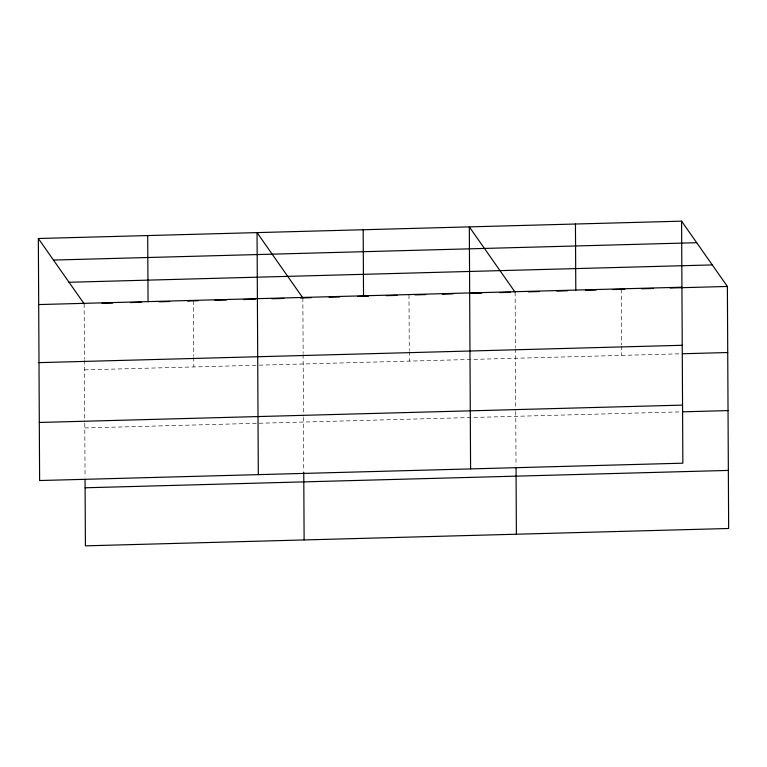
<?xml version="1.0" encoding="UTF-8"?>
<svg xmlns="http://www.w3.org/2000/svg" width="767" height="767" viewBox="0 0 767 767"><rect width="100%" height="100%" fill="white"/><g stroke="black" fill="none" stroke-linecap="round" stroke-linejoin="round"><path stroke-width="0.58" stroke-dasharray="3.83 2.88" d="M84.495 369.886L258.028 365.207M259.217 365.169L681.221 353.779M84.792 427.948L680.329 411.879M621.251 289.332L621.538 344.776M621.548 345.955L621.596 355.389M515.117 292.198L515.405 347.643M515.414 348.822L515.731 410.403M515.74 411.582L516.018 465.387M408.984 295.055L409.271 350.5M409.281 351.679L409.329 361.123M302.85 297.922L303.138 353.366M303.138 354.546L303.464 416.126M303.473 417.315L303.751 471.111M193.495 300.875L193.783 356.319M193.792 357.499L193.84 366.933M84.149 303.818L84.437 359.272M84.437 360.452L84.763 422.023M84.773 423.211L85.051 477.007"/><path stroke-width="1.15" d="M681.585 221.155L682.851 463.182L39.616 480.535L38.35 238.508L681.585 221.155L727.384 286.465L728.65 528.492L85.415 545.845L85.06 479.404M53.46 260.061L696.704 242.708M69.03 282.266L712.275 264.912M38.695 304.566L681.93 287.213M101.973 303.339L112.672 303.051M130.495 302.572L141.195 302.284M159.028 301.805L169.728 301.517M187.551 301.028L198.25 300.741M214.894 300.3L226.773 299.974M243.417 299.523L255.306 299.207M271.94 298.756L283.828 298.43M300.472 297.989L311.191 297.692M329.081 297.212L339.81 296.925M357.7 296.445L368.438 296.148M386.319 295.669L397.057 295.381M414.947 294.892L425.675 294.605M442.367 294.154L453.105 293.866M470.996 293.387L481.724 293.099M499.614 292.611L510.343 292.323M528.233 291.843L538.961 291.546M556.852 291.067L567.59 290.779M585.47 290.3L596.208 290.003M612.9 289.552L624.827 289.236M641.519 288.785L653.446 288.459M670.137 288.008L727.384 286.465M39.002 362.638L682.237 345.284M682.409 353.75L727.73 352.532M39.309 422.464L682.553 405.11M682.716 411.821L728.036 410.594M85.108 487.783L728.343 470.42M515.117 292.198L469.318 226.879L470.583 468.905M302.85 297.922L257.05 232.612L258.316 474.629M38.35 238.508L84.149 303.818M575.451 224.012L575.796 290.079M516.038 467.774L516.383 534.216M363.184 229.745L363.529 295.803M303.761 472.309L304.115 539.949M147.705 235.555L148.05 301.623"/></g></svg>
